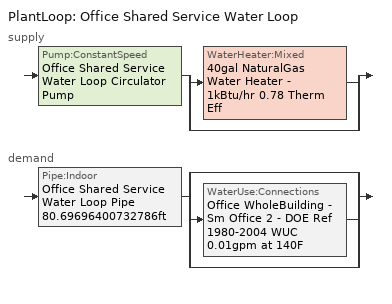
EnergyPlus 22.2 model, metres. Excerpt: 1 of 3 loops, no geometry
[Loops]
PlantLoop 'Office Shared Service Water Loop'
 supply: Pump:ConstantSpeed 'Office Shared Service Water Loop Circulator Pump' > split
  | WaterHeater:Mixed '40gal NaturalGas Water Heater - 1kBtu/hr 0.78 Therm Eff'
  | bypass
 demand: Pipe:Indoor 'Office Shared Service Water Loop Pipe 80.69696400732786ft' > split
  | bypass
  | WaterUse:Connections 'Office WholeBuilding - Sm Office 2 - DOE Ref 1980-2004 WUC 0.01gpm at 140F'
  | bypass
[Material] Roughness=Smooth; Thermal Absorptance=0.9; Solar Absorptance=0.7; Visible Absorptance=0.7
Name | Thickness {m} | Conductivity {W/m-K} | Density {kg/m3} | Specific Heat {J/kg-K}
Copper pipe 0.75in type L | 0.001143 | 386 | 8906.27 | 385.1856
Fiberglass batt 0.5in | 0.0127 | 0.0663448 | 11.2129 | 837.36
[Construction]
Copper pipe 0.75in type L with 0.5in fiberglass batt: Fiberglass batt 0.5in, Copper pipe 0.75in type L
[PlantLoop]
Office Shared Service Water Loop: Fluid Type=Water; Plant Equipment Operation Scheme=Office Shared Service Water Loop Operation Schemes; Maximum Loop Temperature {C}=60; Minimum Loop Temperature {C}=10; Maximum Loop Flow Rate {m3/s}=Autosize; Minimum Loop Flow Rate {m3/s}=0; Plant Loop Volume {m3}=Autocalculate; Load Distribution Scheme=Optimal; Plant Loop Demand Calculation Scheme=SingleSetpoint; Common Pipe Simulation=None
[Sizing:Plant]
Office Shared Service Water Loop: Loop Type=Heating; Design Loop Exit Temperature {C}=60; Loop Design Temperature Difference {deltaC}=5; Sizing Option=NonCoincident; Zone Timesteps in Averaging Window=1; Coincident Sizing Factor Mode=None
[WaterHeater:Mixed]
40gal NaturalGas Water Heater - 1kBtu/hr 0.78 Therm Eff: Tank Volume {m3}=0.151416; Setpoint Temperature Schedule=Service Water Loop Temp - 140F; Deadband Temperature Difference {deltaC}=2; Maximum Temperature Limit {C}=60; Heater Control Type=Cycle; Heater Maximum Capacity {W}=273.16; Heater Ignition Minimum Flow Rate {m3/s}=0; Heater Ignition Delay {s}=0; Heater Fuel Type=NaturalGas; Heater Thermal Efficiency=0.78; Off Cycle Parasitic Fuel Consumption Rate {W}=0; Off Cycle Parasitic Fuel Type=NaturalGas; Off Cycle Parasitic Heat Fraction to Tank=0; On Cycle Parasitic Fuel Consumption Rate {W}=0; On Cycle Parasitic Fuel Type=NaturalGas; On Cycle Parasitic Heat Fraction to Tank=0; Ambient Temperature Indicator=Schedule; Ambient Temperature Schedule=Water Heater Ambient Temp Schedule - 70.0f; Off Cycle Loss Coefficient to Ambient Temperature {W/K}=5.99799; Off Cycle Loss Fraction to Zone=1; On Cycle Loss Coefficient to Ambient Temperature {W/K}=5.99799; On Cycle Loss Fraction to Zone=1; Use Side Effectiveness=1; Source Side Effectiveness=1; Use Side Design Flow Rate {m3/s}=Autosize; Source Side Design Flow Rate {m3/s}=Autosize; Indirect Water Heating Recovery Time {hr}=1.5; Source Side Flow Control Mode=IndirectHeatPrimarySetpoint
[WaterHeater:Sizing]
40gal NaturalGas Water Heater - 1kBtu/hr 0.78 Therm Eff: Design Mode=PeakDraw; Time Storage Can Meet Peak Draw {hr}=0.538503; Time for Tank Recovery {hr}=0; Nominal Tank Volume for Autosizing Plant Connections {m3}=1
[SetpointManager:Scheduled]
Service hot water setpoint manager 1: Control Variable=Temperature; Schedule=Service Water Loop Temp - 140F; Setpoint Node or NodeList=Office Shared Service Water Loop Supply Outlet Node
[PlantEquipmentOperationSchemes]
Office Shared Service Water Loop Operation Schemes: Control Scheme Object Type 1=PlantEquipmentOperation:HeatingLoad; Control Scheme Name 1=Office Shared Service Water Loop Heating Operation Scheme; Control Scheme Schedule Name 1=Always On Discrete
[PlantEquipmentOperation:HeatingLoad]
Office Shared Service Water Loop Heating Operation Scheme: Load Range Lower Limit 1 {W}=0; Load Range Upper Limit 1 {W}=1000000000; Range Equipment List Name 1=Office Shared Service Water Loop Heating Equipment List
[PlantEquipmentList]
Office Shared Service Water Loop Heating Equipment List: WaterHeater:Mixed, 40gal NaturalGas Water Heater - 1kBtu/hr 0.78 Therm Eff
[Pump:ConstantSpeed]
Office Shared Service Water Loop Circulator Pump: Design Flow Rate {m3/s}=Autosize; Design Pump Head {Pa}=29890.7; Design Power Consumption {W}=Autosize; Motor Efficiency=0.825; Fraction of Motor Inefficiencies to Fluid Stream=0; Pump Control Type=Intermittent; Design Power Sizing Method=PowerPerFlowPerPressure; Design Electric Power per Unit Flow Rate {W/(m3/s)}=348701.1; Design Shaft Power per Unit Flow Rate per Unit Head {W-s/m3-Pa}=1.28205
[Pipe:Indoor]
Office Shared Service Water Loop Pipe 80.69696400732786ft: Construction=Copper pipe 0.75in type L with 0.5in fiberglass batt; Environment Type=Schedule; Ambient Temperature Schedule=Temporary Pipe Indoor Ambient Temp 67.3F; Ambient Air Velocity Schedule=Office Shared Service Water Loop Piping Air Velocity - 0.67mph; Pipe Inside Diameter {m}=0.019939; Pipe Length {m}=24.5964
[WaterUse:Connections]
Office WholeBuilding - Sm Office 2 - DOE Ref 1980-2004 WUC 0.01gpm at 140F: Drain Water Heat Exchanger Type=None; Drain Water Heat Exchanger Destination=Plant; Water Use Equipment Name 1=Office WholeBuilding - Sm Office 2 - DOE Ref 1980-2004 Service Water Use 0.01gpm at 140F
[WaterUse:Equipment]
Office WholeBuilding - Sm Office 2 - DOE Ref 1980-2004 Service Water Use 0.01gpm at 140F: Peak Flow Rate {m3/s}=9.33395e-07; Flow Rate Fraction Schedule=OfficeSmall BLDG_SWH_SCH; Target Temperature Schedule=Mixed Water At Faucet Temp - 140F; Sensible Fraction Schedule=Fraction Sensible - 0.2; Latent Fraction Schedule=Fraction Latent - 0.05
[Schedule:Day:Interval]
autogen OfficeSmall BLDG_SWH_SCH 1_day_sch; OfficeSmall BLDG_SWH_SCH Default: Average, 24:00, 0
Fraction Latent - 0.05 Default: No, 24:00, 0.05
Fraction Sensible - 0.2 Default: No, 24:00, 0.2
Mixed Water At Faucet Temp - 140F Default; Service Water Loop Temp - 140F Default: No, 24:00, 60
Office Shared Service Water Loop Piping Air Velocity - 0.67mph Default: No, 24:00, 0.3
OfficeSmall BLDG_SWH_SCH Summer Design Day; OfficeSmall BLDG_SWH_SCH Winter Design Day: No, 07:00, 0, 08:00, 0.27, 09:00, 0.55, 11:00, 0.64, 12:00, 0.82, 13:00, 1, 14:00, 0.91, 16:00, 0.55, 17:00, 0.73, 19:00, 0.37, 20:00, 0.18, 21:00, 0.27, 22:00, 0.09, 24:00, 0
OfficeSmall BLDG_SWH_SCH WntrDsn|SmrDsn|Wkdy Day: Average, 00:30, 0.37, 00:40, 0.338333, 00:50, 0.306667, 01:00, 0.275, 01:10, 0.243333, 01:20, 0.211667, 01:30, 0.18, 01:40, 0.195, 01:50, 0.21, 02:00, 0.225, 02:10, 0.24, 02:20, 0.255, 02:30, 0.27, 02:40, 0.24, 02:50, 0.21, 03:00, 0.18, 03:10, 0.15, 03:20, 0.12, 03:30, 0.09, 03:40, 0.075, 03:50, 0.06, 04:00, 0.045, 04:10, 0.03, 04:20, 0.015, 04:30, 0, 04:40, 0.00675926, 04:50, 0.0135185, 05:00, 0.0202778, 05:10, 0.027037, 05:20, 0.0337963, 05:30, 0.0405556, 05:40, 0.0473148, 05:50, 0.0540741, 06:00, 0.0608333, 06:10, 0.0675926, 06:20, 0.0743519, 06:30, 0.0811111, 06:40, 0.0878704, 06:50, 0.0946296, 07:00, 0.101389, 07:10, 0.108148, 07:20, 0.114907, 07:30, 0.121667, 07:40, 0.128426, 07:50, 0.135185, 08:00, 0.141944, 08:10, 0.148704, 08:20, 0.155463, 08:30, 0.162222, 08:40, 0.168981, 08:50, 0.175741, 09:00, 0.1825, 09:10, 0.189259, 09:20, 0.196019, 09:30, 0.202778, 09:39, 0.209537, 09:49, 0.216296, 09:59, 0.223056, 10:09, 0.229815, 10:19, 0.236574, 10:29, 0.243333, 10:39, 0.250093, 10:49, 0.256852, 10:59, 0.263611, 11:09, 0.27037, 11:19, 0.27713, 11:29, 0.283889, 11:39, 0.290648, 11:49, 0.297407, 11:59, 0.304167, 12:09, 0.310926, 12:19, 0.317685, 12:29, 0.324444, 12:39, 0.331204, 12:49, 0.337963, 12:59, 0.344722, 13:09, 0.351481, 13:19, 0.358241, 13:29, 0.365, 13:39, 0.371759, 13:49, 0.378519, 13:59, 0.385278, 14:09, 0.392037, 14:19, 0.398796, 14:29, 0.405556, 14:39, 0.412315, 14:49, 0.419074, 14:59, 0.425833, 15:09, 0.432593, 15:19, 0.439352, 15:29, 0.446111, 15:39, 0.45287, 15:49, 0.45963, 15:59, 0.466389, 16:09, 0.473148, 16:19, 0.479907, 16:29, 0.486667, 16:39, 0.493426, 16:49, 0.500185, 16:59, 0.506944, 17:09, 0.513704, 17:19, 0.520463, 17:29, 0.527222, 17:39, 0.533981, 17:49, 0.540741, 17:59, 0.5475, 18:09, 0.554259, 18:19, 0.561019, 18:29, 0.567778, 18:39, 0.574537, 18:49, 0.581296, 18:59, 0.588056, 19:09, 0.594815, 19:19, 0.601574, 19:29, 0.608333, 19:39, 0.615093, 19:49, 0.621852, 19:59, 0.628611, 20:09, 0.63537, 20:19, 0.64213, 20:29, 0.648889, 20:39, 0.655648, 20:49, 0.662407, 20:59, 0.669167, 21:09, 0.675926, 21:19, 0.682685, 21:29, 0.689444, 21:39, 0.696204, 21:49, 0.702963, 21:59, 0.709722, 22:09, 0.716481, 22:19, 0.723241, 22:29, 0.73, 22:30, 0.73, 22:40, 0.67, 22:50, 0.61, 23:00, 0.55, 23:10, 0.49, 23:20, 0.43, 23:30, 0.37, 24:00, 0.37
Schedule Day 10: No, 01:00, 0.275, 02:00, 0.225, 03:00, 0, 04:00, 0, 05:00, 0, 06:00, 0, 07:00, 0, 08:00, 0.141944, 09:00, 0.1825, 10:00, 0.223731, 11:00, 0.264287, 12:00, 0.304843, 13:00, 0.345398, 14:00, 0.385954, 15:00, 0.426509, 16:00, 0.467065, 17:00, 0.50762, 18:00, 0.548176, 19:00, 0.588731, 20:00, 0.629287, 21:00, 0.669843, 22:00, 0.710398, 23:00, 0.55, 24:00, 0.37
Schedule Day 12; Schedule Day 7: No, 01:00, 60, 02:00, 60, 03:00, 0, 04:00, 0, 05:00, 0, 06:00, 0, 07:00, 0, 08:00, 60, 09:00, 60, 10:00, 60, 11:00, 60, 12:00, 60, 13:00, 60, 14:00, 60, 15:00, 60, 16:00, 60, 17:00, 60, 18:00, 60, 19:00, 60, 20:00, 60, 21:00, 60, 22:00, 60, 23:00, 60, 24:00, 60
Schedule Day 16: No, 01:00, 0.2, 02:00, 0.2, 03:00, 0, 04:00, 0, 05:00, 0, 06:00, 0, 07:00, 0, 08:00, 0.2, 09:00, 0.2, 10:00, 0.2, 11:00, 0.2, 12:00, 0.2, 13:00, 0.2, 14:00, 0.2, 15:00, 0.2, 16:00, 0.2, 17:00, 0.2, 18:00, 0.2, 19:00, 0.2, 20:00, 0.2, 21:00, 0.2, 22:00, 0.2, 23:00, 0.2, 24:00, 0.2
Schedule Day 2: No, 01:00, 0.3, 02:00, 0.3, 03:00, 0, 04:00, 0, 05:00, 0, 06:00, 0, 07:00, 0, 08:00, 0.3, 09:00, 0.3, 10:00, 0.3, 11:00, 0.3, 12:00, 0.3, 13:00, 0.3, 14:00, 0.3, 15:00, 0.3, 16:00, 0.3, 17:00, 0.3, 18:00, 0.3, 19:00, 0.3, 20:00, 0.3, 21:00, 0.3, 22:00, 0.3, 23:00, 0.3, 24:00, 0.3
Schedule Day 3: No, 01:00, 21.1111, 02:00, 21.1111, 03:00, 0, 04:00, 0, 05:00, 0, 06:00, 0, 07:00, 0, 08:00, 21.1111, 09:00, 21.1111, 10:00, 21.1111, 11:00, 21.1111, 12:00, 21.1111, 13:00, 21.1111, 14:00, 21.1111, 15:00, 21.1111, 16:00, 21.1111, 17:00, 21.1111, 18:00, 21.1111, 19:00, 21.1111, 20:00, 21.1111, 21:00, 21.1111, 22:00, 21.1111, 23:00, 21.1111, 24:00, 21.1111
Schedule Day 6: No, 01:00, 0.05, 02:00, 0.05, 03:00, 0, 04:00, 0, 05:00, 0, 06:00, 0, 07:00, 0, 08:00, 0.05, 09:00, 0.05, 10:00, 0.05, 11:00, 0.05, 12:00, 0.05, 13:00, 0.05, 14:00, 0.05, 15:00, 0.05, 16:00, 0.05, 17:00, 0.05, 18:00, 0.05, 19:00, 0.05, 20:00, 0.05, 21:00, 0.05, 22:00, 0.05, 23:00, 0.05, 24:00, 0.05
Water Heater Ambient Temp Schedule - 70.0f Default: No, 24:00, 21.1111
[Schedule:Week:Daily]
Fraction Latent - 0.05 Week Rule - Jan1-Apr29; Fraction Latent - 0.05 Week Rule - May7-Dec31: Fraction Latent - 0.05 Default, Fraction Latent - 0.05 Default, Fraction Latent - 0.05 Default, Fraction Latent - 0.05 Default, Fraction Latent - 0.05 Default, Fraction Latent - 0.05 Default, Fraction Latent - 0.05 Default, Fraction Latent - 0.05 Default, Fraction Latent - 0.05 Default, Fraction Latent - 0.05 Default, Fraction Latent - 0.05 Default, Fraction Latent - 0.05 Default
Fraction Latent - 0.05 Week Rule - Apr30-May6: Fraction Latent - 0.05 Default, Fraction Latent - 0.05 Default, Fraction Latent - 0.05 Default, Fraction Latent - 0.05 Default, Fraction Latent - 0.05 Default, Schedule Day 6, Fraction Latent - 0.05 Default, Fraction Latent - 0.05 Default, Fraction Latent - 0.05 Default, Fraction Latent - 0.05 Default, Fraction Latent - 0.05 Default, Fraction Latent - 0.05 Default
Fraction Sensible - 0.2 Week Rule - Jan1-Apr29; Fraction Sensible - 0.2 Week Rule - May7-Dec31: Fraction Sensible - 0.2 Default, Fraction Sensible - 0.2 Default, Fraction Sensible - 0.2 Default, Fraction Sensible - 0.2 Default, Fraction Sensible - 0.2 Default, Fraction Sensible - 0.2 Default, Fraction Sensible - 0.2 Default, Fraction Sensible - 0.2 Default, Fraction Sensible - 0.2 Default, Fraction Sensible - 0.2 Default, Fraction Sensible - 0.2 Default, Fraction Sensible - 0.2 Default
Fraction Sensible - 0.2 Week Rule - Apr30-May6: Fraction Sensible - 0.2 Default, Fraction Sensible - 0.2 Default, Fraction Sensible - 0.2 Default, Fraction Sensible - 0.2 Default, Fraction Sensible - 0.2 Default, Schedule Day 16, Fraction Sensible - 0.2 Default, Fraction Sensible - 0.2 Default, Fraction Sensible - 0.2 Default, Fraction Sensible - 0.2 Default, Fraction Sensible - 0.2 Default, Fraction Sensible - 0.2 Default
Mixed Water At Faucet Temp - 140F Week Rule - Jan1-Apr29; Mixed Water At Faucet Temp - 140F Week Rule - May7-Dec31: Mixed Water At Faucet Temp - 140F Default, Mixed Water At Faucet Temp - 140F Default, Mixed Water At Faucet Temp - 140F Default, Mixed Water At Faucet Temp - 140F Default, Mixed Water At Faucet Temp - 140F Default, Mixed Water At Faucet Temp - 140F Default, Mixed Water At Faucet Temp - 140F Default, Mixed Water At Faucet Temp - 140F Default, Mixed Water At Faucet Temp - 140F Default, Mixed Water At Faucet Temp - 140F Default, Mixed Water At Faucet Temp - 140F Default, Mixed Water At Faucet Temp - 140F Default
Mixed Water At Faucet Temp - 140F Week Rule - Apr30-May6: Mixed Water At Faucet Temp - 140F Default, Mixed Water At Faucet Temp - 140F Default, Mixed Water At Faucet Temp - 140F Default, Mixed Water At Faucet Temp - 140F Default, Mixed Water At Faucet Temp - 140F Default, Schedule Day 7, Mixed Water At Faucet Temp - 140F Default, Mixed Water At Faucet Temp - 140F Default, Mixed Water At Faucet Temp - 140F Default, Mixed Water At Faucet Temp - 140F Default, Mixed Water At Faucet Temp - 140F Default, Mixed Water At Faucet Temp - 140F Default
Office Shared Service Water Loop Piping Air Velocity - 0.67mph Week Rule - Jan1-Apr29; Office Shared Service Water Loop Piping Air Velocity - 0.67mph Week Rule - May7-Dec31: Office Shared Service Water Loop Piping Air Velocity - 0.67mph Default, Office Shared Service Water Loop Piping Air Velocity - 0.67mph Default, Office Shared Service Water Loop Piping Air Velocity - 0.67mph Default, Office Shared Service Water Loop Piping Air Velocity - 0.67mph Default, Office Shared Service Water Loop Piping Air Velocity - 0.67mph Default, Office Shared Service Water Loop Piping Air Velocity - 0.67mph Default, Office Shared Service Water Loop Piping Air Velocity - 0.67mph Default, Office Shared Service Water Loop Piping Air Velocity - 0.67mph Default, Office Shared Service Water Loop Piping Air Velocity - 0.67mph Default, Office Shared Service Water Loop Piping Air Velocity - 0.67mph Default, Office Shared Service Water Loop Piping Air Velocity - 0.67mph Default, Office Shared Service Water Loop Piping Air Velocity - 0.67mph Default
Office Shared Service Water Loop Piping Air Velocity - 0.67mph Week Rule - Apr30-May6: Office Shared Service Water Loop Piping Air Velocity - 0.67mph Default, Office Shared Service Water Loop Piping Air Velocity - 0.67mph Default, Office Shared Service Water Loop Piping Air Velocity - 0.67mph Default, Office Shared Service Water Loop Piping Air Velocity - 0.67mph Default, Office Shared Service Water Loop Piping Air Velocity - 0.67mph Default, Schedule Day 2, Office Shared Service Water Loop Piping Air Velocity - 0.67mph Default, Office Shared Service Water Loop Piping Air Velocity - 0.67mph Default, Office Shared Service Water Loop Piping Air Velocity - 0.67mph Default, Office Shared Service Water Loop Piping Air Velocity - 0.67mph Default, Office Shared Service Water Loop Piping Air Velocity - 0.67mph Default, Office Shared Service Water Loop Piping Air Velocity - 0.67mph Default
OfficeSmall BLDG_SWH_SCH Week Rule - Jan1-Apr29; OfficeSmall BLDG_SWH_SCH Week Rule - May7-Dec31: OfficeSmall BLDG_SWH_SCH Default, OfficeSmall BLDG_SWH_SCH WntrDsn|SmrDsn|Wkdy Day, OfficeSmall BLDG_SWH_SCH WntrDsn|SmrDsn|Wkdy Day, OfficeSmall BLDG_SWH_SCH WntrDsn|SmrDsn|Wkdy Day, OfficeSmall BLDG_SWH_SCH WntrDsn|SmrDsn|Wkdy Day, OfficeSmall BLDG_SWH_SCH WntrDsn|SmrDsn|Wkdy Day, autogen OfficeSmall BLDG_SWH_SCH 1_day_sch, OfficeSmall BLDG_SWH_SCH Default, OfficeSmall BLDG_SWH_SCH Summer Design Day, OfficeSmall BLDG_SWH_SCH Winter Design Day, OfficeSmall BLDG_SWH_SCH Default, OfficeSmall BLDG_SWH_SCH Default
OfficeSmall BLDG_SWH_SCH Week Rule - Apr30-May6: OfficeSmall BLDG_SWH_SCH Default, OfficeSmall BLDG_SWH_SCH WntrDsn|SmrDsn|Wkdy Day, OfficeSmall BLDG_SWH_SCH WntrDsn|SmrDsn|Wkdy Day, OfficeSmall BLDG_SWH_SCH WntrDsn|SmrDsn|Wkdy Day, OfficeSmall BLDG_SWH_SCH WntrDsn|SmrDsn|Wkdy Day, Schedule Day 10, autogen OfficeSmall BLDG_SWH_SCH 1_day_sch, OfficeSmall BLDG_SWH_SCH Default, OfficeSmall BLDG_SWH_SCH Summer Design Day, OfficeSmall BLDG_SWH_SCH Winter Design Day, OfficeSmall BLDG_SWH_SCH Default, OfficeSmall BLDG_SWH_SCH Default
Service Water Loop Temp - 140F Week Rule - Jan1-Apr29; Service Water Loop Temp - 140F Week Rule - May7-Dec31: Service Water Loop Temp - 140F Default, Service Water Loop Temp - 140F Default, Service Water Loop Temp - 140F Default, Service Water Loop Temp - 140F Default, Service Water Loop Temp - 140F Default, Service Water Loop Temp - 140F Default, Service Water Loop Temp - 140F Default, Service Water Loop Temp - 140F Default, Service Water Loop Temp - 140F Default, Service Water Loop Temp - 140F Default, Service Water Loop Temp - 140F Default, Service Water Loop Temp - 140F Default
Service Water Loop Temp - 140F Week Rule - Apr30-May6: Service Water Loop Temp - 140F Default, Service Water Loop Temp - 140F Default, Service Water Loop Temp - 140F Default, Service Water Loop Temp - 140F Default, Service Water Loop Temp - 140F Default, Schedule Day 12, Service Water Loop Temp - 140F Default, Service Water Loop Temp - 140F Default, Service Water Loop Temp - 140F Default, Service Water Loop Temp - 140F Default, Service Water Loop Temp - 140F Default, Service Water Loop Temp - 140F Default
Water Heater Ambient Temp Schedule - 70.0f Week Rule - Jan1-Apr29; Water Heater Ambient Temp Schedule - 70.0f Week Rule - May7-Dec31: Water Heater Ambient Temp Schedule - 70.0f Default, Water Heater Ambient Temp Schedule - 70.0f Default, Water Heater Ambient Temp Schedule - 70.0f Default, Water Heater Ambient Temp Schedule - 70.0f Default, Water Heater Ambient Temp Schedule - 70.0f Default, Water Heater Ambient Temp Schedule - 70.0f Default, Water Heater Ambient Temp Schedule - 70.0f Default, Water Heater Ambient Temp Schedule - 70.0f Default, Water Heater Ambient Temp Schedule - 70.0f Default, Water Heater Ambient Temp Schedule - 70.0f Default, Water Heater Ambient Temp Schedule - 70.0f Default, Water Heater Ambient Temp Schedule - 70.0f Default
Water Heater Ambient Temp Schedule - 70.0f Week Rule - Apr30-May6: Water Heater Ambient Temp Schedule - 70.0f Default, Water Heater Ambient Temp Schedule - 70.0f Default, Water Heater Ambient Temp Schedule - 70.0f Default, Water Heater Ambient Temp Schedule - 70.0f Default, Water Heater Ambient Temp Schedule - 70.0f Default, Schedule Day 3, Water Heater Ambient Temp Schedule - 70.0f Default, Water Heater Ambient Temp Schedule - 70.0f Default, Water Heater Ambient Temp Schedule - 70.0f Default, Water Heater Ambient Temp Schedule - 70.0f Default, Water Heater Ambient Temp Schedule - 70.0f Default, Water Heater Ambient Temp Schedule - 70.0f Default
[Schedule:Year]
Fraction Latent - 0.05: Fraction Latent - 0.05 Week Rule - Jan1-Apr29, 1, 1, 4, 29, Fraction Latent - 0.05 Week Rule - Apr30-May6, 4, 30, 5, 6, Fraction Latent - 0.05 Week Rule - May7-Dec31, 5, 7, 12, 31
Fraction Sensible - 0.2: Fraction Sensible - 0.2 Week Rule - Jan1-Apr29, 1, 1, 4, 29, Fraction Sensible - 0.2 Week Rule - Apr30-May6, 4, 30, 5, 6, Fraction Sensible - 0.2 Week Rule - May7-Dec31, 5, 7, 12, 31
Mixed Water At Faucet Temp - 140F: Mixed Water At Faucet Temp - 140F Week Rule - Jan1-Apr29, 1, 1, 4, 29, Mixed Water At Faucet Temp - 140F Week Rule - Apr30-May6, 4, 30, 5, 6, Mixed Water At Faucet Temp - 140F Week Rule - May7-Dec31, 5, 7, 12, 31
Office Shared Service Water Loop Piping Air Velocity - 0.67mph: Office Shared Service Water Loop Piping Air Velocity - 0.67mph Week Rule - Jan1-Apr29, 1, 1, 4, 29, Office Shared Service Water Loop Piping Air Velocity - 0.67mph Week Rule - Apr30-May6, 4, 30, 5, 6, Office Shared Service Water Loop Piping Air Velocity - 0.67mph Week Rule - May7-Dec31, 5, 7, 12, 31
OfficeSmall BLDG_SWH_SCH: OfficeSmall BLDG_SWH_SCH Week Rule - Jan1-Apr29, 1, 1, 4, 29, OfficeSmall BLDG_SWH_SCH Week Rule - Apr30-May6, 4, 30, 5, 6, OfficeSmall BLDG_SWH_SCH Week Rule - May7-Dec31, 5, 7, 12, 31
Service Water Loop Temp - 140F: Service Water Loop Temp - 140F Week Rule - Jan1-Apr29, 1, 1, 4, 29, Service Water Loop Temp - 140F Week Rule - Apr30-May6, 4, 30, 5, 6, Service Water Loop Temp - 140F Week Rule - May7-Dec31, 5, 7, 12, 31
Water Heater Ambient Temp Schedule - 70.0f: Water Heater Ambient Temp Schedule - 70.0f Week Rule - Jan1-Apr29, 1, 1, 4, 29, Water Heater Ambient Temp Schedule - 70.0f Week Rule - Apr30-May6, 4, 30, 5, 6, Water Heater Ambient Temp Schedule - 70.0f Week Rule - May7-Dec31, 5, 7, 12, 31
[Schedule:Constant]
Name | Hourly Value
Always On Discrete | 1
Temporary Pipe Indoor Ambient Temp 67.3F | 19.6
